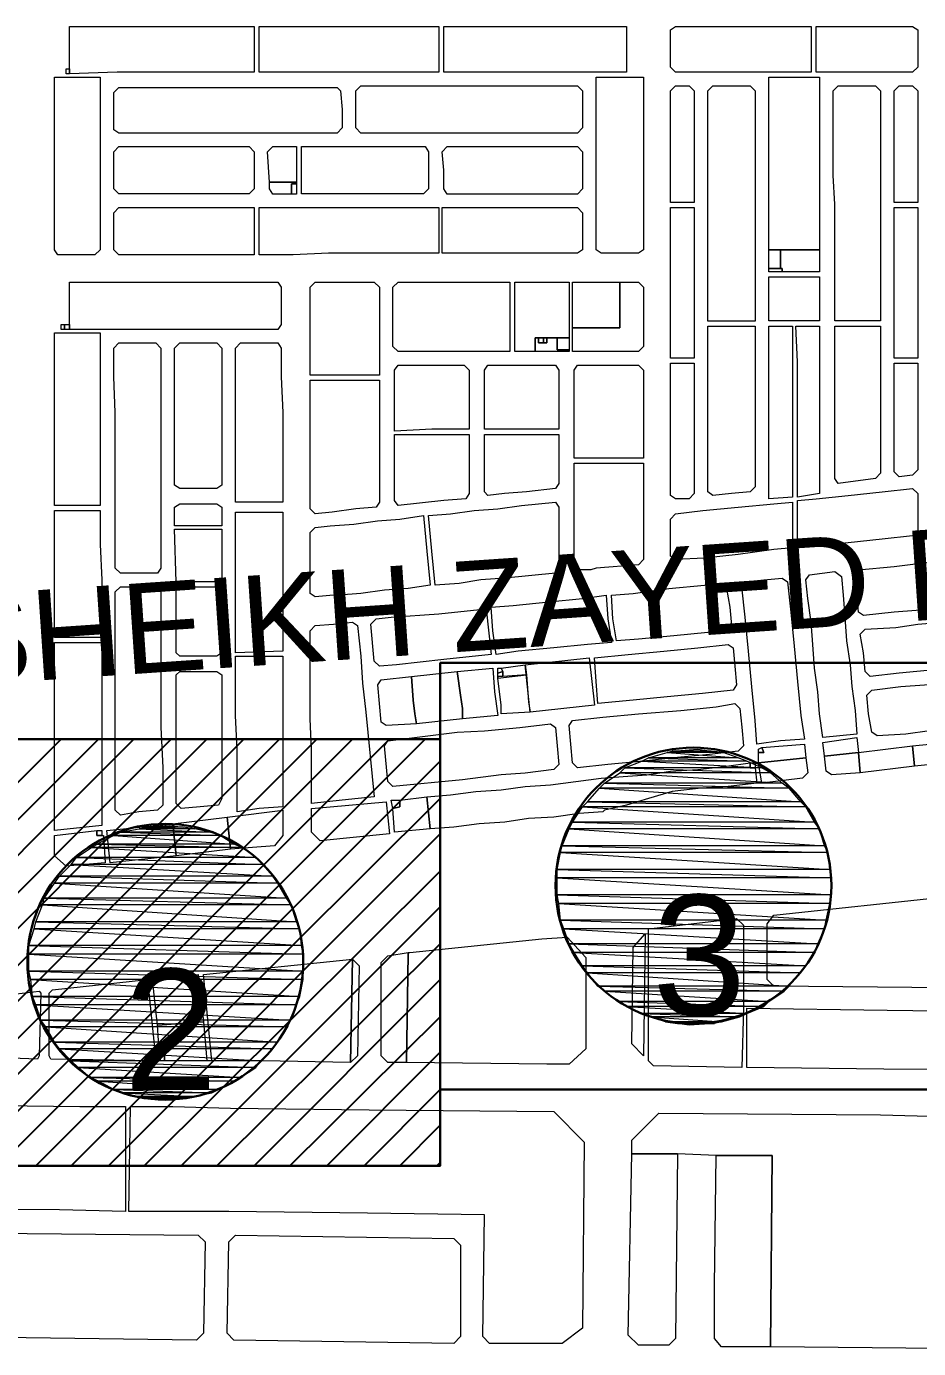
# Model space of a CAD drawing. Header units: inches. Extents: x -0.6 to 32.5, y 0.8 to 22.6.
# Drawn here: x 29.9 to 30.778, y 19.914 to 21.216 of the extents above; entities that cross this region are included whole.
import ezdxf

# ---------------------------------------------------------------- set-up
doc = ezdxf.new("R2010")
doc.units = ezdxf.units.IN
doc.header["$MEASUREMENT"] = 0
doc.layers.add('PDF_Geometry', color=7, linetype='Continuous', true_color=0xa5a5a5)
doc.layers.add('PDF_Text', color=7, linetype='Continuous')
doc.styles.add('PDF Arial', font='arial.ttf')

msp = doc.modelspace()

# ---------------------------------------------------------------- linework, layer by layer
at = {"layer": 'PDF_Geometry', "color": 7, "lineweight": 0}
for points in [[(29.9889, 21.2155), (30.0272, 21.2155), (30.0622, 21.2155), (30.1239, 21.2155), (30.1239, 21.1706), (30.0622, 21.1706), (30.0272, 21.1706), (29.9889, 21.1706), (29.9422, 21.1689), (29.9422, 21.1739), (29.9422, 21.2155), (29.9889, 21.2155)], [(30.1756, 21.2155), (30.2256, 21.2155), (30.2606, 21.2155), (30.3056, 21.2155), (30.3056, 21.1706), (30.2606, 21.1706), (30.2256, 21.1706), (30.1756, 21.1706), (30.1289, 21.1706), (30.1289, 21.2155), (30.1756, 21.2155)], [(30.3739, 21.2155), (30.4022, 21.2155), (30.4572, 21.2155), (30.4906, 21.2155), (30.4906, 21.1706), (30.4572, 21.1706), (30.4022, 21.1706), (30.3739, 21.1706), (30.3106, 21.1706), (30.3106, 21.2155), (30.3739, 21.2155)], [(30.5556, 21.2155), (30.5672, 21.2155), (30.5789, 21.2155), (30.6356, 21.2155), (30.6722, 21.2155), (30.6722, 21.1706), (30.6356, 21.1706), (30.5789, 21.1706), (30.5556, 21.1706), (30.5389, 21.1706), (30.5339, 21.1755), (30.5339, 21.2122), (30.5389, 21.2155), (30.5556, 21.2155)], [(30.6772, 21.2155), (30.7189, 21.2155), (30.7339, 21.2155), (30.7472, 21.2155), (30.7722, 21.2155), (30.7772, 21.2122), (30.7772, 21.1939), (30.7772, 21.1755), (30.7722, 21.1706), (30.7539, 21.1706), (30.7122, 21.1706), (30.6772, 21.1706), (30.6772, 21.1939), (30.6772, 21.2155)], [(29.9489, 21.1656), (29.9722, 21.1656), (29.9722, 21.1306), (29.9722, 21.0972), (29.9722, 21.0622), (29.9722, 21.0372), (29.9722, 20.9956), (29.9672, 20.9906), (29.9306, 20.9906), (29.9272, 20.9956), (29.9272, 21.0372), (29.9272, 21.0622), (29.9272, 21.0972), (29.9272, 21.1306), (29.9272, 21.1656), (29.9489, 21.1656)], [(29.9389, 21.1689), (29.9389, 21.1739), (29.9422, 21.1739), (29.9422, 21.1689), (29.9389, 21.1689)], [(30.5072, 21.1656), (30.5072, 21.1206), (30.5072, 21.0622), (30.5072, 21.0256), (30.5072, 20.9956), (30.5022, 20.9922), (30.4839, 20.9922), (30.4655, 20.9922), (30.4606, 20.9956), (30.4606, 21.0256), (30.4606, 21.0606), (30.4606, 21.1206), (30.4606, 21.1656), (30.5072, 21.1656)], [(30.6306, 21.1656), (30.6556, 21.1656), (30.6806, 21.1656), (30.6806, 21.1522), (30.6806, 21.1406), (30.6806, 21.1272), (30.6806, 21.1139), (30.6806, 21.1022), (30.6806, 21.0656), (30.6806, 21.0306), (30.6806, 20.9956), (30.6556, 20.9956), (30.6422, 20.9956), (30.6306, 20.9956), (30.6306, 21.0306), (30.6306, 21.0656), (30.6306, 21.0739), (30.6306, 21.0956), (30.6306, 21.1356), (30.6306, 21.1656)], [(29.9856, 21.1322), (29.9856, 21.1505), (29.9906, 21.1556), (30.0206, 21.1556), (30.0556, 21.1556), (30.0772, 21.1556), (30.1006, 21.1556), (30.1239, 21.1556), (30.1472, 21.1556), (30.1639, 21.1556), (30.2056, 21.1556), (30.2089, 21.1522), (30.2106, 21.1339), (30.2106, 21.1156), (30.2056, 21.1105), (30.1639, 21.1105), (30.1472, 21.1105), (30.1239, 21.1105), (30.1006, 21.1105), (30.0789, 21.1105), (30.0556, 21.1105), (30.0206, 21.1105), (29.9906, 21.1105), (29.9856, 21.1139), (29.9856, 21.1322)], [(30.2239, 21.1339), (30.2239, 21.1522), (30.2289, 21.1572), (30.2772, 21.1572), (30.3139, 21.1572), (30.3506, 21.1572), (30.3772, 21.1572), (30.4239, 21.1572), (30.4422, 21.1572), (30.4472, 21.1522), (30.4472, 21.1339), (30.4472, 21.1156), (30.4422, 21.1106), (30.4239, 21.1106), (30.3772, 21.1106), (30.3555, 21.1106), (30.3139, 21.1106), (30.2922, 21.1106), (30.2289, 21.1106), (30.2239, 21.1156), (30.2239, 21.1339)], [(30.5339, 21.1306), (30.5339, 21.1522), (30.5389, 21.1572), (30.5522, 21.1572), (30.5572, 21.1522), (30.5572, 21.1306), (30.5572, 21.1189), (30.5572, 21.1055), (30.5572, 21.0789), (30.5572, 21.0422), (30.5339, 21.0422), (30.5339, 21.0789), (30.5339, 21.1055), (30.5339, 21.1189), (30.5339, 21.1306)], [(30.5939, 21.1572), (30.6122, 21.1572), (30.6172, 21.1522), (30.6172, 21.1222), (30.6172, 21.0989), (30.6172, 21.0456), (30.6172, 21.0122), (30.6172, 20.9772), (30.6172, 20.9422), (30.6172, 20.9255), (30.5706, 20.9255), (30.5706, 20.9422), (30.5706, 20.9772), (30.5706, 21.0122), (30.5706, 21.0456), (30.5706, 21.0755), (30.5706, 21.1106), (30.5706, 21.1522), (30.5756, 21.1572), (30.5939, 21.1572)], [(30.6939, 21.1406), (30.6939, 21.1522), (30.6989, 21.1572), (30.7172, 21.1572), (30.7356, 21.1572), (30.7406, 21.1522), (30.7406, 21.1239), (30.7406, 21.0989), (30.7406, 21.0556), (30.7406, 21.0406), (30.7406, 20.9972), (30.7406, 20.9622), (30.7406, 20.9256), (30.7172, 20.9256), (30.6956, 20.9256), (30.6956, 20.9622), (30.6956, 20.9972), (30.6956, 21.0406), (30.6939, 21.0689), (30.6939, 21.1106), (30.6939, 21.1406)], [(30.7539, 21.1306), (30.7539, 21.1522), (30.7589, 21.1572), (30.7722, 21.1572), (30.7772, 21.1522), (30.7772, 21.1306), (30.7772, 21.1189), (30.7772, 21.1072), (30.7772, 21.0955), (30.7772, 21.0839), (30.7772, 21.0722), (30.7772, 21.0589), (30.7772, 21.0422), (30.7539, 21.0422), (30.7539, 21.0589), (30.7539, 21.0722), (30.7539, 21.0839), (30.7539, 21.0955), (30.7539, 21.1072), (30.7539, 21.1189), (30.7539, 21.1306)], [(29.9906, 21.0972), (30.0206, 21.0972), (30.0556, 21.0972), (30.0905, 21.0972), (30.1189, 21.0972), (30.1239, 21.0922), (30.1239, 21.0739), (30.1239, 21.0556), (30.1189, 21.0506), (30.1072, 21.0506), (30.0905, 21.0506), (30.0505, 21.0506), (30.0206, 21.0506), (29.9906, 21.0506), (29.9856, 21.0556), (29.9856, 21.0739), (29.9856, 21.0922), (29.9906, 21.0972)], [(30.1656, 21.0622), (30.1389, 21.0622), (30.1372, 21.0922), (30.1422, 21.0972), (30.1656, 21.0972), (30.1656, 21.0622)], [(30.1939, 21.0972), (30.2272, 21.0972), (30.2622, 21.0972), (30.2922, 21.0972), (30.2956, 21.0922), (30.2956, 21.0739), (30.2956, 21.0556), (30.2906, 21.0506), (30.2622, 21.0506), (30.2272, 21.0506), (30.1939, 21.0506), (30.1706, 21.0506), (30.1706, 21.0972), (30.1939, 21.0972)], [(30.3106, 21.0739), (30.3089, 21.0922), (30.3139, 21.0972), (30.3606, 21.0972), (30.3839, 21.0972), (30.3972, 21.0972), (30.4206, 21.0972), (30.4422, 21.0972), (30.4472, 21.0922), (30.4472, 21.0739), (30.4472, 21.0556), (30.4422, 21.0505), (30.4206, 21.0505), (30.3972, 21.0505), (30.3839, 21.0505), (30.3606, 21.0505), (30.3139, 21.0505), (30.3106, 21.0556), (30.3106, 21.0739)], [(30.1656, 21.0622), (30.1656, 21.0606), (30.1606, 21.0606), (30.1606, 21.0505), (30.1422, 21.0505), (30.1389, 21.0556), (30.1389, 21.0622), (30.1656, 21.0622)], [(30.1656, 21.0606), (30.1656, 21.0505), (30.1606, 21.0505), (30.1606, 21.0606), (30.1656, 21.0606)], [(29.9856, 21.0139), (29.9856, 21.0322), (29.9906, 21.0372), (30.0206, 21.0372), (30.0889, 21.0372), (30.1239, 21.0372), (30.1239, 21.0139), (30.1239, 20.9906), (29.9906, 20.9906), (29.9856, 20.9956), (29.9856, 21.0139)], [(30.3056, 21.0372), (30.3056, 21.0139), (30.3056, 20.9922), (30.2706, 20.9922), (30.2372, 20.9922), (30.1972, 20.9922), (30.1622, 20.9906), (30.1289, 20.9906), (30.1289, 21.0139), (30.1289, 21.0372), (30.1622, 21.0372), (30.1972, 21.0372), (30.2339, 21.0372), (30.2706, 21.0372), (30.3056, 21.0372)], [(30.3556, 21.0372), (30.4122, 21.0372), (30.4422, 21.0372), (30.4472, 21.0322), (30.4472, 21.0139), (30.4472, 20.9956), (30.4422, 20.9922), (30.4122, 20.9922), (30.3556, 20.9922), (30.3089, 20.9922), (30.3089, 21.0372), (30.3556, 21.0372)], [(30.5339, 21.0256), (30.5339, 21.0372), (30.5572, 21.0372), (30.5572, 21.0256), (30.5572, 21.0139), (30.5572, 20.9922), (30.5572, 20.9572), (30.5572, 20.9222), (30.5572, 20.8889), (30.5339, 20.8889), (30.5339, 20.9222), (30.5339, 20.9572), (30.5339, 20.9922), (30.5339, 21.0139), (30.5339, 21.0256)], [(30.7772, 21.0372), (30.7772, 20.9922), (30.7772, 20.9572), (30.7772, 20.9222), (30.7772, 20.8889), (30.7539, 20.8889), (30.7539, 20.9222), (30.7539, 20.9572), (30.7539, 20.9922), (30.7539, 21.0372), (30.7772, 21.0372)], [(30.6306, 20.9772), (30.6306, 20.9955), (30.6422, 20.9955), (30.6422, 20.9772), (30.6306, 20.9772)], [(30.6806, 20.9956), (30.6806, 20.9739), (30.6439, 20.9739), (30.6439, 20.9772), (30.6422, 20.9772), (30.6422, 20.9956), (30.6556, 20.9956), (30.6806, 20.9956)], [(30.6439, 20.9739), (30.6306, 20.9739), (30.6306, 20.9772), (30.6422, 20.9772), (30.6439, 20.9772), (30.6439, 20.9739)], [(29.9422, 20.9406), (29.9422, 20.9639), (29.9772, 20.9639), (30.0106, 20.9639), (30.0472, 20.9639), (30.0822, 20.9639), (30.1156, 20.9639), (30.1472, 20.9639), (30.1506, 20.9589), (30.1506, 20.9406), (30.1506, 20.9222), (30.1472, 20.9172), (30.1172, 20.9172), (30.0822, 20.9172), (30.0472, 20.9172), (30.0122, 20.9172), (29.9772, 20.9172), (29.9422, 20.9172), (29.9422, 20.9222), (29.9422, 20.9406)], [(30.1789, 20.9406), (30.1789, 20.9589), (30.1839, 20.9639), (30.2122, 20.9639), (30.2422, 20.9639), (30.2472, 20.9589), (30.2472, 20.9406), (30.2472, 20.9189), (30.2472, 20.8956), (30.2472, 20.8722), (30.2139, 20.8722), (30.1789, 20.8722), (30.1789, 20.8956), (30.1789, 20.9189), (30.1789, 20.9406)], [(30.2839, 20.9639), (30.3072, 20.9639), (30.3305, 20.9639), (30.3522, 20.9639), (30.3756, 20.9639), (30.3756, 20.9289), (30.3756, 20.8956), (30.3539, 20.8956), (30.3305, 20.8956), (30.3072, 20.8956), (30.2839, 20.8956), (30.2656, 20.8956), (30.2605, 20.9005), (30.2605, 20.9289), (30.2605, 20.9589), (30.2656, 20.9639), (30.2839, 20.9639)], [(30.4006, 20.9639), (30.4289, 20.9639), (30.4339, 20.9639), (30.4339, 20.9589), (30.4339, 20.9089), (30.4222, 20.9089), (30.4122, 20.9089), (30.4089, 20.9089), (30.4039, 20.9089), (30.4006, 20.9089), (30.4006, 20.8956), (30.3806, 20.8956), (30.3806, 20.9289), (30.3806, 20.9639), (30.4006, 20.9639)], [(30.5072, 20.9589), (30.5072, 20.9006), (30.5022, 20.8956), (30.4372, 20.8956), (30.4372, 20.9189), (30.4839, 20.9189), (30.4839, 20.9639), (30.5022, 20.9639), (30.5072, 20.9589)], [(30.4372, 20.9189), (30.4372, 20.9639), (30.4839, 20.9639), (30.4839, 20.9189), (30.4372, 20.9189)], [(30.6806, 20.9689), (30.6806, 20.9256), (30.6306, 20.9256), (30.6306, 20.9689), (30.6806, 20.9689)], [(29.9339, 20.9172), (29.9339, 20.9222), (29.9372, 20.9222), (29.9372, 20.9172), (29.9339, 20.9172)], [(29.9372, 20.9172), (29.9372, 20.9222), (29.9422, 20.9222), (29.9422, 20.9172), (29.9372, 20.9172)], [(30.5939, 20.9206), (30.6172, 20.9206), (30.6172, 20.8855), (30.6172, 20.8522), (30.6172, 20.8206), (30.6172, 20.7872), (30.6172, 20.7622), (30.6122, 20.7572), (30.5939, 20.7556), (30.5756, 20.7539), (30.5706, 20.7572), (30.5706, 20.7855), (30.5706, 20.8172), (30.5706, 20.8522), (30.5706, 20.8855), (30.5706, 20.9206), (30.5939, 20.9206)], [(30.6306, 20.8856), (30.6306, 20.9206), (30.6539, 20.9206), (30.6539, 20.8856), (30.6539, 20.8522), (30.6539, 20.8172), (30.6539, 20.7822), (30.6539, 20.7522), (30.6306, 20.7506), (30.6306, 20.7822), (30.6306, 20.8172), (30.6306, 20.8522), (30.6306, 20.8856)], [(30.6806, 20.9206), (30.6806, 20.8855), (30.6806, 20.8522), (30.6806, 20.8172), (30.6806, 20.7906), (30.6806, 20.7556), (30.6589, 20.7522), (30.6589, 20.7906), (30.6589, 20.8172), (30.6589, 20.8522), (30.6589, 20.8855), (30.6572, 20.9206), (30.6806, 20.9206)], [(30.7406, 20.9206), (30.7406, 20.8972), (30.7406, 20.8756), (30.7406, 20.8522), (30.7406, 20.8122), (30.7406, 20.7839), (30.7406, 20.7822), (30.7406, 20.7772), (30.7406, 20.7756), (30.7356, 20.7706), (30.6989, 20.7656), (30.6956, 20.7706), (30.6956, 20.7839), (30.6956, 20.8172), (30.6956, 20.8522), (30.6956, 20.8855), (30.6956, 20.9206), (30.7172, 20.9206), (30.7406, 20.9206)], [(29.9489, 20.9139), (29.9722, 20.9139), (29.9722, 20.8789), (29.9722, 20.8439), (29.9722, 20.8106), (29.9722, 20.7756), (29.9722, 20.7439), (29.9539, 20.7439), (29.9272, 20.7439), (29.9272, 20.7756), (29.9272, 20.8106), (29.9272, 20.8439), (29.9272, 20.8789), (29.9272, 20.9139), (29.9489, 20.9139)], [(30.4339, 20.8972), (30.4339, 20.8956), (30.4006, 20.8956), (30.4006, 20.9089), (30.4039, 20.9089), (30.4039, 20.9039), (30.4089, 20.9039), (30.4122, 20.9039), (30.4122, 20.9089), (30.4222, 20.9089), (30.4222, 20.8972), (30.4339, 20.8972)], [(30.4039, 20.9039), (30.4039, 20.9089), (30.4089, 20.9089), (30.4089, 20.9039), (30.4039, 20.9039)], [(30.4122, 20.9089), (30.4122, 20.9039), (30.4089, 20.9039), (30.4089, 20.9089), (30.4122, 20.9089)], [(30.4339, 20.9089), (30.4339, 20.8972), (30.4222, 20.8972), (30.4222, 20.9089), (30.4339, 20.9089)], [(30.0089, 20.9039), (30.0272, 20.9039), (30.0322, 20.8989), (30.0322, 20.8706), (30.0322, 20.8356), (30.0322, 20.8006), (30.0322, 20.7806), (30.0322, 20.7456), (30.0322, 20.7122), (30.0322, 20.6822), (30.0289, 20.6772), (30.0106, 20.6772), (29.9922, 20.6772), (29.9872, 20.6822), (29.9872, 20.7122), (29.9872, 20.7456), (29.9872, 20.7806), (29.9872, 20.8006), (29.9872, 20.8356), (29.9856, 20.8706), (29.9856, 20.8989), (29.9906, 20.9039), (30.0089, 20.9039)], [(30.0689, 20.9039), (30.0872, 20.9039), (30.0922, 20.8989), (30.0922, 20.8672), (30.0922, 20.8306), (30.0922, 20.7939), (30.0922, 20.7639), (30.0872, 20.7606), (30.0689, 20.7606), (30.0506, 20.7606), (30.0456, 20.7639), (30.0456, 20.7939), (30.0456, 20.8322), (30.0456, 20.8706), (30.0456, 20.8806), (30.0456, 20.8989), (30.0506, 20.9039), (30.0689, 20.9039)], [(30.1289, 20.9039), (30.1472, 20.9039), (30.1506, 20.8989), (30.1506, 20.8706), (30.1522, 20.8356), (30.1522, 20.8156), (30.1522, 20.7806), (30.1522, 20.7472), (30.1289, 20.7472), (30.1055, 20.7472), (30.1055, 20.7806), (30.1055, 20.8156), (30.1055, 20.8356), (30.1055, 20.8706), (30.1055, 20.8989), (30.1106, 20.9039), (30.1289, 20.9039)], [(30.2622, 20.8606), (30.2622, 20.8772), (30.2656, 20.8822), (30.2989, 20.8822), (30.3306, 20.8822), (30.3356, 20.8772), (30.3356, 20.8606), (30.3356, 20.8389), (30.3356, 20.8189), (30.2989, 20.8189), (30.2622, 20.8172), (30.2622, 20.8389), (30.2622, 20.8606)], [(30.3506, 20.8606), (30.3506, 20.8772), (30.3539, 20.8822), (30.3872, 20.8822), (30.4206, 20.8822), (30.4239, 20.8772), (30.4239, 20.8389), (30.4239, 20.8189), (30.3872, 20.8189), (30.3506, 20.8189), (30.3506, 20.8389), (30.3506, 20.8606)], [(30.4389, 20.8589), (30.4389, 20.8772), (30.4422, 20.8822), (30.4722, 20.8822), (30.5022, 20.8822), (30.5072, 20.8772), (30.5072, 20.8589), (30.5072, 20.8356), (30.5072, 20.8122), (30.5072, 20.7906), (30.4722, 20.7906), (30.4389, 20.7906), (30.4389, 20.8122), (30.4389, 20.8356), (30.4389, 20.8589)], [(30.5572, 20.8839), (30.5572, 20.8489), (30.5572, 20.8272), (30.5572, 20.7922), (30.5572, 20.7556), (30.5522, 20.7506), (30.5389, 20.7506), (30.5339, 20.7539), (30.5339, 20.7922), (30.5339, 20.8272), (30.5339, 20.8489), (30.5339, 20.8839), (30.5572, 20.8839)], [(30.7772, 20.8839), (30.7772, 20.8489), (30.7772, 20.8122), (30.7772, 20.7789), (30.7722, 20.7739), (30.7589, 20.7722), (30.7539, 20.7772), (30.7539, 20.8122), (30.7539, 20.8489), (30.7539, 20.8839), (30.7772, 20.8839)], [(30.1789, 20.8456), (30.1789, 20.8672), (30.2139, 20.8672), (30.2472, 20.8672), (30.2472, 20.8456), (30.2472, 20.8222), (30.2472, 20.7989), (30.2472, 20.7756), (30.2472, 20.7722), (30.2472, 20.7472), (30.2439, 20.7422), (30.2239, 20.7406), (30.2006, 20.7372), (30.1839, 20.7356), (30.1789, 20.7406), (30.1789, 20.7756), (30.1789, 20.7989), (30.1789, 20.8222), (30.1789, 20.8456)], [(30.2622, 20.7922), (30.2622, 20.8139), (30.2989, 20.8139), (30.3356, 20.8139), (30.3356, 20.7922), (30.3356, 20.7706), (30.3356, 20.7556), (30.3322, 20.7506), (30.3106, 20.7489), (30.2656, 20.7439), (30.2622, 20.7489), (30.2622, 20.7706), (30.2622, 20.7922)], [(30.3506, 20.7922), (30.3506, 20.8139), (30.3872, 20.8139), (30.4239, 20.8139), (30.4239, 20.7922), (30.4239, 20.7756), (30.4239, 20.7656), (30.4206, 20.7606), (30.3922, 20.7572), (30.3705, 20.7556), (30.3539, 20.7539), (30.3506, 20.7572), (30.3506, 20.7922)], [(30.4389, 20.7622), (30.4389, 20.7856), (30.4722, 20.7856), (30.5072, 20.7856), (30.5072, 20.7622), (30.5072, 20.7389), (30.5072, 20.6906), (30.5022, 20.6856), (30.4606, 20.6822), (30.4555, 20.6806), (30.4422, 20.6806), (30.4389, 20.6839), (30.4389, 20.7389), (30.4389, 20.7622)], [(30.6772, 20.7506), (30.7089, 20.7539), (30.7422, 20.7572), (30.7722, 20.7606), (30.7772, 20.7556), (30.7772, 20.7189), (30.7722, 20.7139), (30.7422, 20.7106), (30.7089, 20.7072), (30.6772, 20.7039), (30.6589, 20.7022), (30.6589, 20.7489), (30.6772, 20.7506)], [(29.9506, 20.7389), (29.9722, 20.7389), (29.9722, 20.7056), (29.9739, 20.6706), (29.9739, 20.6372), (29.9739, 20.6139), (29.9272, 20.6139), (29.9272, 20.6356), (29.9272, 20.6706), (29.9272, 20.7056), (29.9272, 20.7389), (29.9506, 20.7389)], [(30.0922, 20.7239), (30.0456, 20.7239), (30.0456, 20.7422), (30.0506, 20.7456), (30.0872, 20.7456), (30.0922, 20.7422), (30.0922, 20.7239)], [(30.1522, 20.6006), (30.1056, 20.5989), (30.1056, 20.7372), (30.1522, 20.7372), (30.1522, 20.6006)], [(30.3172, 20.7356), (30.3406, 20.7389), (30.3639, 20.7406), (30.3872, 20.7439), (30.4206, 20.7472), (30.4239, 20.7422), (30.4239, 20.7256), (30.4239, 20.7022), (30.4239, 20.6822), (30.4206, 20.6772), (30.3706, 20.6722), (30.3472, 20.6706), (30.3256, 20.6672), (30.3022, 20.6656), (30.2989, 20.6989), (30.2956, 20.7339), (30.3172, 20.7356)], [(30.5656, 20.7389), (30.6006, 20.7422), (30.6356, 20.7455), (30.6539, 20.7472), (30.6539, 20.7022), (30.6356, 20.7005), (30.6006, 20.6956), (30.5672, 20.6922), (30.5389, 20.6906), (30.5339, 20.6939), (30.5339, 20.7122), (30.5339, 20.7305), (30.5389, 20.7356), (30.5656, 20.7389)], [(30.1989, 20.7239), (30.2222, 20.7256), (30.2455, 20.7289), (30.2672, 20.7305), (30.2906, 20.7339), (30.2939, 20.6989), (30.2972, 20.6656), (30.2756, 20.6622), (30.2522, 20.6605), (30.2289, 20.6572), (30.2072, 20.6556), (30.2022, 20.6556), (30.1839, 20.6539), (30.1789, 20.6572), (30.1789, 20.6856), (30.1789, 20.7172), (30.1839, 20.7222), (30.1989, 20.7239)], [(30.0922, 20.7206), (30.0922, 20.6689), (30.0606, 20.6689), (30.0556, 20.6689), (30.0472, 20.6689), (30.0456, 20.7206), (30.0922, 20.7206)], [(30.7539, 20.6839), (30.7939, 20.6889), (30.8289, 20.6922), (30.8306, 20.6689), (30.8339, 20.6472), (30.7989, 20.6422), (30.7756, 20.6406), (30.7539, 20.6389), (30.7239, 20.6356), (30.7189, 20.6389), (30.7172, 20.6572), (30.7155, 20.6755), (30.7189, 20.6806), (30.7539, 20.6839)], [(30.6256, 20.6706), (30.6439, 20.6722), (30.6489, 20.6689), (30.6522, 20.6389), (30.6556, 20.6055), (30.6589, 20.5706), (30.6622, 20.5372), (30.6656, 20.5139), (30.6422, 20.5122), (30.6189, 20.5089), (30.6172, 20.5322), (30.6139, 20.5655), (30.6106, 20.6006), (30.6072, 20.6339), (30.6039, 20.6639), (30.6072, 20.6689), (30.6256, 20.6706)], [(30.6689, 20.6522), (30.6672, 20.6706), (30.6706, 20.6756), (30.6956, 20.6789), (30.7022, 20.6739), (30.7039, 20.6556), (30.7056, 20.6339), (30.7072, 20.6106), (30.7106, 20.5872), (30.7122, 20.5656), (30.7155, 20.5422), (30.7172, 20.5189), (30.6839, 20.5156), (30.6806, 20.5389), (30.6789, 20.5606), (30.6755, 20.5839), (30.6739, 20.6072), (30.6722, 20.6289), (30.6689, 20.6522)], [(29.9922, 20.6639), (30.0105, 20.6639), (30.0289, 20.6639), (30.0322, 20.6589), (30.0322, 20.6289), (30.0322, 20.5956), (30.0322, 20.5606), (30.0322, 20.5256), (30.0339, 20.4856), (30.0339, 20.4489), (30.0289, 20.4439), (30.0105, 20.4422), (29.9922, 20.4389), (29.9872, 20.4439), (29.9872, 20.4822), (29.9872, 20.5256), (29.9872, 20.5606), (29.9872, 20.5956), (29.9872, 20.6289), (29.9872, 20.6589), (29.9922, 20.6639)], [(30.0689, 20.6639), (30.0922, 20.6639), (30.0922, 20.6289), (30.0922, 20.5989), (30.0872, 20.5956), (30.0689, 20.5956), (30.0506, 20.5956), (30.0472, 20.5989), (30.0472, 20.6289), (30.0472, 20.6639), (30.0689, 20.6639)], [(30.4972, 20.6572), (30.5322, 20.6622), (30.5672, 20.6656), (30.5839, 20.6672), (30.5889, 20.6622), (30.5922, 20.6439), (30.5939, 20.6256), (30.5889, 20.6205), (30.5706, 20.6189), (30.5372, 20.6156), (30.5022, 20.6122), (30.4806, 20.6106), (30.4772, 20.6322), (30.4756, 20.6556), (30.4972, 20.6572)], [(30.3789, 20.6456), (30.4139, 20.6489), (30.4472, 20.6522), (30.4706, 20.6556), (30.4722, 20.6322), (30.4756, 20.6089), (30.4522, 20.6072), (30.4189, 20.6039), (30.3839, 20.6006), (30.3622, 20.5972), (30.3589, 20.6205), (30.3572, 20.6439), (30.3789, 20.6456)], [(30.2589, 20.6339), (30.3056, 20.6372), (30.3522, 20.6422), (30.3572, 20.5972), (30.3106, 20.5922), (30.2639, 20.5872), (30.2472, 20.5856), (30.2422, 20.5906), (30.2389, 20.6272), (30.2439, 20.6322), (30.2589, 20.6339)], [(30.7556, 20.6239), (30.7772, 20.6272), (30.8005, 20.6289), (30.8356, 20.6322), (30.8372, 20.6106), (30.8389, 20.5872), (30.7939, 20.5822), (30.7589, 20.5789), (30.7305, 20.5756), (30.7256, 20.5806), (30.7239, 20.5989), (30.7205, 20.6172), (30.7256, 20.6222), (30.7556, 20.6239)], [(30.2022, 20.6272), (30.2206, 20.6289), (30.2256, 20.6256), (30.2289, 20.5956), (30.2306, 20.5689), (30.2339, 20.5406), (30.2422, 20.4572), (30.2106, 20.4539), (30.1805, 20.4505), (30.1805, 20.4756), (30.1805, 20.5039), (30.1789, 20.5339), (30.1789, 20.5689), (30.1789, 20.5905), (30.1789, 20.6206), (30.1839, 20.6256), (30.2022, 20.6272)], [(29.9739, 20.6089), (29.9739, 20.4689), (29.9739, 20.4289), (29.9272, 20.4239), (29.9272, 20.4689), (29.9272, 20.6089), (29.9739, 20.6089)], [(30.4922, 20.5972), (30.5272, 20.6006), (30.5606, 20.6039), (30.5905, 20.6072), (30.5955, 20.6039), (30.5972, 20.5856), (30.5989, 20.5672), (30.5955, 20.5622), (30.5655, 20.5589), (30.5306, 20.5556), (30.4972, 20.5522), (30.4622, 20.5489), (30.4606, 20.5706), (30.4589, 20.5939), (30.4922, 20.5972)], [(30.1289, 20.5956), (30.1522, 20.5956), (30.1522, 20.5606), (30.1522, 20.5372), (30.1522, 20.5039), (30.1522, 20.4822), (30.1522, 20.4472), (30.1289, 20.4456), (30.1072, 20.4422), (30.1072, 20.4772), (30.1072, 20.5039), (30.1055, 20.5372), (30.1055, 20.5722), (30.1055, 20.5956), (30.1289, 20.5956)], [(30.3906, 20.5872), (30.4539, 20.5939), (30.4589, 20.5472), (30.3956, 20.5406), (30.3906, 20.5872)], [(30.0689, 20.5806), (30.0872, 20.5806), (30.0922, 20.5772), (30.0922, 20.5472), (30.0922, 20.5122), (30.0922, 20.4839), (30.0922, 20.4556), (30.0889, 20.4489), (30.0706, 20.4472), (30.0522, 20.4456), (30.0472, 20.4506), (30.0472, 20.4839), (30.0472, 20.5239), (30.0472, 20.5456), (30.0472, 20.5772), (30.0506, 20.5806), (30.0689, 20.5806)], [(30.2822, 20.5389), (30.2806, 20.5522), (30.2789, 20.5756), (30.3239, 20.5806), (30.3272, 20.5572), (30.3289, 20.5439), (30.3289, 20.5339), (30.2839, 20.5289), (30.2822, 20.5389)], [(30.3272, 20.5572), (30.3239, 20.5806), (30.3589, 20.5839), (30.3605, 20.5606), (30.3639, 20.5372), (30.3289, 20.5339), (30.3289, 20.5439), (30.3272, 20.5572)], [(30.3639, 20.5789), (30.3639, 20.5839), (30.3672, 20.5839), (30.3689, 20.5806), (30.3639, 20.5789)], [(30.3639, 20.5739), (30.3639, 20.5789), (30.3689, 20.5805), (30.3689, 20.5755), (30.3639, 20.5755), (30.3639, 20.5739)], [(30.3672, 20.5839), (30.3906, 20.5872), (30.3922, 20.5772), (30.3689, 20.5755), (30.3689, 20.5806), (30.3672, 20.5839)], [(30.2472, 20.5489), (30.2456, 20.5672), (30.2489, 20.5722), (30.2789, 20.5755), (30.2806, 20.5522), (30.2822, 20.5389), (30.2839, 20.5289), (30.2539, 20.5272), (30.2489, 20.5306), (30.2472, 20.5489)], [(30.3639, 20.5739), (30.3922, 20.5772), (30.3939, 20.5505), (30.3956, 20.5406), (30.3672, 20.5389), (30.3672, 20.5472), (30.3639, 20.5739)], [(30.7606, 20.5656), (30.7839, 20.5672), (30.8189, 20.5706), (30.8522, 20.5739), (30.8822, 20.5772), (30.8872, 20.5739), (30.8889, 20.5556), (30.8906, 20.5372), (30.8872, 20.5322), (30.8572, 20.5289), (30.8239, 20.5256), (30.7889, 20.5222), (30.7656, 20.5189), (30.7372, 20.5172), (30.7322, 20.5206), (30.7289, 20.5389), (30.7272, 20.5572), (30.7322, 20.5622), (30.7606, 20.5656)], [(30.4672, 20.5356), (30.5022, 20.5389), (30.5439, 20.5422), (30.5789, 20.5456), (30.5972, 20.5489), (30.6022, 20.5439), (30.6039, 20.5256), (30.6056, 20.5072), (30.6006, 20.5022), (30.5722, 20.4989), (30.5372, 20.4956), (30.5072, 20.4922), (30.4722, 20.4889), (30.4422, 20.4856), (30.4372, 20.4906), (30.4356, 20.5089), (30.4339, 20.5272), (30.4372, 20.5322), (30.4672, 20.5356)], [(30.3239, 20.5206), (30.3506, 20.5222), (30.3855, 20.5255), (30.4156, 20.5289), (30.4206, 20.5255), (30.4222, 20.5072), (30.4239, 20.4889), (30.4189, 20.4839), (30.3906, 20.4805), (30.3672, 20.4789), (30.3289, 20.4739), (30.2605, 20.4672), (30.2556, 20.4722), (30.2522, 20.5072), (30.2556, 20.5122), (30.3239, 20.5206)], [(30.6839, 20.5106), (30.7172, 20.5156), (30.7189, 20.5006), (30.6856, 20.4972), (30.6839, 20.5106)], [(30.7739, 20.4872), (30.7722, 20.5072), (30.8889, 20.5189), (30.8906, 20.4989), (30.7739, 20.4872)], [(30.6239, 20.5056), (30.6656, 20.5089), (30.6672, 20.4955), (30.6206, 20.4906), (30.6206, 20.5006), (30.6256, 20.5006), (30.6239, 20.5056)], [(30.6206, 20.5006), (30.6206, 20.5039), (30.6239, 20.5056), (30.6256, 20.5006), (30.6206, 20.5006)], [(30.7189, 20.5006), (30.7722, 20.5072), (30.7739, 20.4872), (30.7206, 20.4806), (30.7189, 20.5006)], [(30.3172, 20.4589), (30.3422, 20.4622), (30.3672, 20.4639), (30.3906, 20.4672), (30.4156, 20.4689), (30.4406, 20.4722), (30.4656, 20.4756), (30.4872, 20.4772), (30.5106, 20.4789), (30.5339, 20.4822), (30.5606, 20.4839), (30.5889, 20.4872), (30.6122, 20.4906), (30.6122, 20.4856), (30.6172, 20.4856), (30.6189, 20.4706), (30.5906, 20.4672), (30.5639, 20.4655), (30.5356, 20.4622), (30.5122, 20.4556), (30.4906, 20.4489), (30.4689, 20.4439), (30.4672, 20.4422), (30.4439, 20.4406), (30.4189, 20.4372), (30.3939, 20.4356), (30.3706, 20.4322), (30.3456, 20.4306), (30.3206, 20.4272), (30.2972, 20.4256), (30.2939, 20.4572), (30.3172, 20.4589)], [(30.6172, 20.4906), (30.6172, 20.4856), (30.6122, 20.4856), (30.6122, 20.4906), (30.6172, 20.4906)], [(30.6239, 20.4706), (30.6206, 20.4906), (30.6672, 20.4956), (30.6689, 20.4806), (30.6639, 20.4756), (30.6239, 20.4706)], [(30.6856, 20.4972), (30.7189, 20.5006), (30.7206, 20.4806), (30.6922, 20.4789), (30.6872, 20.4822), (30.6856, 20.4972)], [(30.2572, 20.4206), (30.1889, 20.4139), (30.1805, 20.4222), (30.1805, 20.4456), (30.2539, 20.4522), (30.2572, 20.4206)], [(30.2606, 20.4456), (30.2589, 20.4539), (30.2672, 20.4539), (30.2672, 20.4472), (30.2606, 20.4456)], [(30.2972, 20.4256), (30.2622, 20.4222), (30.2605, 20.4455), (30.2672, 20.4472), (30.2672, 20.4539), (30.2939, 20.4572), (30.2972, 20.4256)], [(30.1006, 20.4056), (30.0472, 20.3989), (30.0439, 20.4306), (30.0972, 20.4372), (30.1006, 20.4056)], [(30.1522, 20.4439), (30.1522, 20.4189), (30.1439, 20.4089), (30.1006, 20.4056), (30.0972, 20.4372), (30.1522, 20.4439)], [(29.9756, 20.4189), (29.9772, 20.3922), (29.9389, 20.3889), (29.9272, 20.3989), (29.9272, 20.4189), (29.9689, 20.4239), (29.9689, 20.4189), (29.9739, 20.4189), (29.9756, 20.4189)], [(29.9739, 20.4239), (29.9739, 20.4189), (29.9689, 20.4189), (29.9689, 20.4239), (29.9739, 20.4239)], [(30.0472, 20.3989), (29.9822, 20.3922), (29.9789, 20.4239), (30.0439, 20.4306), (30.0472, 20.3989)], [(30.8072, 20.3589), (30.8072, 20.3572), (30.8056, 20.2689), (30.6356, 20.2706), (30.6289, 20.2772), (30.6289, 20.3322), (30.6356, 20.3406), (30.8072, 20.3589)], [(30.6056, 20.3306), (30.6056, 20.2489), (30.6039, 20.1906), (30.5172, 20.1922), (30.5122, 20.1972), (30.5122, 20.3272), (30.5989, 20.3372), (30.6056, 20.3306)], [(30.4322, 20.3189), (30.4506, 20.2989), (30.4506, 20.2089), (30.4339, 20.1939), (30.4122, 20.1939), (30.2739, 20.1956), (30.2756, 20.3022), (30.2756, 20.3039), (30.2772, 20.3039), (30.4072, 20.3172), (30.4322, 20.3189)], [(30.5089, 20.3222), (30.5072, 20.2022), (30.4956, 20.2139), (30.4972, 20.3089), (30.5089, 20.3222)], [(30.2206, 20.2972), (30.2189, 20.1956), (30.1322, 20.1972), (30.0822, 20.1972), (30.0739, 20.2822), (30.2206, 20.2972)], [(30.2206, 20.2972), (30.2272, 20.2906), (30.2256, 20.2022), (30.2189, 20.1956), (30.2206, 20.2972)], [(30.2756, 20.3039), (30.2756, 20.3022), (30.2739, 20.1956), (30.2556, 20.1956), (30.2489, 20.2022), (30.2489, 20.2939), (30.2556, 20.3006), (30.2756, 20.3039)], [(30.0689, 20.2822), (30.0739, 20.2356), (30.0289, 20.2322), (30.0239, 20.2772), (30.0322, 20.2772), (30.0689, 20.2822)], [(30.0189, 20.2772), (30.0272, 20.1972), (29.9239, 20.1989), (29.9222, 20.2022), (29.9222, 20.2639), (29.9255, 20.2672), (30.0189, 20.2772)], [(29.9122, 20.2656), (29.9139, 20.2639), (29.9122, 20.2022), (29.9105, 20.1989), (29.8672, 20.2005), (29.8672, 20.2606), (29.9122, 20.2656)], [(31.1239, 20.2422), (31.1306, 20.2356), (31.1306, 20.1922), (31.1239, 20.1856), (31.0256, 20.1856), (31.0256, 20.2005), (30.9889, 20.2005), (30.9889, 20.1872), (30.7439, 20.1889), (30.6089, 20.1906), (30.6089, 20.2489), (30.7472, 20.2472), (31.1239, 20.2422)], [(30.0739, 20.2356), (30.0772, 20.1972), (30.0505, 20.1972), (30.0355, 20.1972), (30.0355, 20.2022), (30.0306, 20.2022), (30.0289, 20.2322), (30.0739, 20.2356)], [(30.0355, 20.1972), (30.0322, 20.1972), (30.0306, 20.2022), (30.0355, 20.2022), (30.0355, 20.1972)], [(29.9972, 20.1072), (29.9972, 20.0489), (29.9322, 20.0506), (29.6806, 20.0522), (29.6756, 20.0556), (29.6522, 20.0556), (29.6522, 20.0306), (29.6956, 20.0306), (29.7922, 20.0289), (29.7989, 20.0222), (29.7972, 19.9522), (29.7972, 19.9322), (29.7906, 19.9256), (29.7622, 19.9256), (29.5439, 19.9289), (29.5372, 19.9356), (29.5406, 20.1339), (29.5622, 20.1572), (29.9522, 20.1522), (29.9972, 20.1522), (29.9972, 20.1072)], [(30.4189, 20.1472), (30.4489, 20.1172), (30.4472, 19.9339), (30.4272, 19.9189), (30.3555, 19.9189), (30.3489, 19.9256), (30.3506, 20.0456), (30.2356, 20.0472), (30.0989, 20.0489), (30.0422, 20.0489), (30.0222, 20.0489), (30.0006, 20.0489), (30.0022, 20.1522), (30.0222, 20.1522), (30.0439, 20.1522), (30.1006, 20.1505), (30.2372, 20.1489), (30.4189, 20.1472)], [(30.8006, 20.1422), (30.7989, 19.9139), (30.6322, 19.9156), (30.6339, 20.1039), (30.5789, 20.1039), (30.5406, 20.1055), (30.4956, 20.1055), (30.4956, 20.1189), (30.5222, 20.1456), (30.7406, 20.1439), (30.8006, 20.1422)], [(30.5406, 20.1056), (30.5389, 19.9239), (30.5322, 19.9172), (30.5022, 19.9172), (30.4922, 19.9272), (30.4956, 20.1056), (30.5406, 20.1056)], [(30.6339, 20.1039), (30.6322, 19.9155), (30.5839, 19.9155), (30.5772, 19.9239), (30.5772, 19.9756), (30.5789, 20.1039), (30.6339, 20.1039)], [(30.0756, 20.0189), (30.0739, 19.9289), (30.0672, 19.9222), (29.8272, 19.9255), (29.8206, 19.9322), (29.8206, 19.9689), (29.8222, 20.0222), (29.8289, 20.0289), (29.9005, 20.0272), (30.0689, 20.0255), (30.0756, 20.0189)], [(30.3272, 20.0156), (30.3272, 19.9256), (30.3206, 19.9189), (30.1039, 19.9222), (30.0972, 19.9289), (30.0989, 20.0189), (30.1056, 20.0256), (30.3206, 20.0222), (30.3272, 20.0156)]]:
    msp.add_lwpolyline(points, dxfattribs=at)
at = {"layer": 'PDF_Geometry', "color": 7, "lineweight": 30}
for points in [[(30.8272, 20.5889), (30.8272, 20.1689), (30.3072, 20.1689), (30.3072, 20.5889), (30.8272, 20.5889)], [(30.8272, 20.5889), (30.8272, 20.1689), (30.3072, 20.1689), (30.3072, 20.5889), (30.8272, 20.5889)], [(30.8272, 20.5889), (30.8272, 20.1689), (30.3072, 20.1689), (30.3072, 20.5889), (30.8272, 20.5889)], [(30.3072, 20.5139), (30.3072, 20.0939), (29.7872, 20.0939), (29.7872, 20.5139), (30.3072, 20.5139)], [(30.3072, 20.5139), (30.3072, 20.0939), (29.7872, 20.0939), (29.7872, 20.5139), (30.3072, 20.5139)]]:
    msp.add_lwpolyline(points, dxfattribs=at)
at = {"layer": 'PDF_Geometry', "color": 1, "lineweight": 30}
for points in [[(30.3072, 20.5889), (30.3072, 20.1689), (30.8272, 20.1689), (30.8272, 20.5889), (30.3072, 20.5889)], [(29.7872, 20.5139), (29.7872, 20.0939), (30.3072, 20.0939), (30.3072, 20.5139), (29.7872, 20.5139)]]:
    msp.add_lwpolyline(points, dxfattribs=at)
at = {"layer": 'PDF_Geometry', "color": 1, "lineweight": 25}
for points in [[(29.7872, 20.3672), (29.9339, 20.5139)], [(29.7872, 20.3306), (29.9706, 20.5139)], [(29.7872, 20.2956), (30.0056, 20.5139)], [(29.7872, 20.2589), (30.0422, 20.5139)], [(29.7872, 20.2239), (30.0772, 20.5139)], [(29.7872, 20.1872), (30.1139, 20.5139)], [(29.7872, 20.1522), (30.1489, 20.5139)], [(29.7872, 20.1156), (30.1856, 20.5139)], [(29.8006, 20.0939), (30.2206, 20.5139)], [(29.8372, 20.0939), (30.2572, 20.5139)], [(29.8722, 20.0939), (30.2922, 20.5139)], [(29.9089, 20.0939), (30.3072, 20.4922)], [(29.9439, 20.0939), (30.3072, 20.4556)], [(29.9806, 20.0939), (30.3072, 20.4206)], [(30.0156, 20.0939), (30.3072, 20.3839)], [(30.0522, 20.0939), (30.3072, 20.3489)], [(30.0872, 20.0939), (30.3072, 20.3122)], [(30.1239, 20.0939), (30.3072, 20.2772)], [(30.1589, 20.0939), (30.3072, 20.2406)], [(30.1956, 20.0939), (30.3072, 20.2056)], [(30.2322, 20.0939), (30.3072, 20.1689)], [(30.2672, 20.0939), (30.3072, 20.1339)], [(30.3039, 20.0939), (30.3072, 20.0972)]]:
    msp.add_lwpolyline(points, dxfattribs=at)
at = {"layer": 'PDF_Geometry', "color": 11, "lineweight": 25}
msp.add_lwpolyline([(30.3072, 20.5139), (30.3072, 20.0939), (29.7872, 20.0939), (29.7872, 20.5139), (30.3072, 20.5139)], dxfattribs=at)
at = {"layer": 'PDF_Geometry', "color": 254, "lineweight": 0, "true_color": 0xdcdcdc}
for points in [[(30.5355, 20.5022), (30.5856, 20.5006), (30.5306, 20.5006), (30.5355, 20.5022)], [(30.5606, 20.5039), (30.5739, 20.5022), (30.5355, 20.5022), (30.5606, 20.5039)], [(30.5739, 20.5022), (30.5355, 20.5022), (30.5856, 20.5006), (30.5739, 20.5022)], [(30.5056, 20.4922), (30.6239, 20.4856), (30.4889, 20.4856), (30.5056, 20.4922)], [(30.5122, 20.4956), (30.6089, 20.4922), (30.5056, 20.4922), (30.5122, 20.4956)], [(30.6089, 20.4922), (30.5056, 20.4922), (30.6239, 20.4856), (30.6089, 20.4922)], [(30.5306, 20.5006), (30.6006, 20.4956), (30.5122, 20.4956), (30.5306, 20.5006)], [(30.6006, 20.4956), (30.5122, 20.4956), (30.6089, 20.4922), (30.6006, 20.4956)], [(30.5856, 20.5006), (30.5306, 20.5006), (30.6006, 20.4956), (30.5856, 20.5006)], [(30.4839, 20.4806), (30.6439, 20.4706), (30.4689, 20.4706), (30.4839, 20.4806)], [(30.4889, 20.4856), (30.6322, 20.4806), (30.4839, 20.4806), (30.4889, 20.4856)], [(30.6322, 20.4806), (30.4839, 20.4806), (30.6439, 20.4706), (30.6322, 20.4806)], [(30.6239, 20.4856), (30.4889, 20.4856), (30.6322, 20.4806), (30.6239, 20.4856)], [(30.4639, 20.4655), (30.6622, 20.4522), (30.4522, 20.4522), (30.4639, 20.4655)], [(30.4689, 20.4706), (30.6505, 20.4656), (30.4639, 20.4656), (30.4689, 20.4706)], [(30.6506, 20.4655), (30.4639, 20.4655), (30.6622, 20.4522), (30.6506, 20.4655)], [(30.6439, 20.4706), (30.4689, 20.4706), (30.6505, 20.4656), (30.6439, 20.4706)], [(30.4522, 20.4522), (30.6672, 20.4472), (30.4472, 20.4472), (30.4522, 20.4522)], [(30.6622, 20.4522), (30.4522, 20.4522), (30.6672, 20.4472), (30.6622, 20.4522)], [(30.4472, 20.4472), (30.6756, 20.4322), (30.4372, 20.4322), (30.4472, 20.4472)], [(30.6672, 20.4472), (30.4472, 20.4472), (30.6756, 20.4322), (30.6672, 20.4472)], [(30.0106, 20.4256), (30.0806, 20.4222), (29.9922, 20.4222), (30.0106, 20.4256)], [(30.0172, 20.4272), (30.0656, 20.4256), (30.0106, 20.4256), (30.0172, 20.4272)], [(30.0656, 20.4256), (30.0106, 20.4256), (30.0806, 20.4222), (30.0656, 20.4256)], [(30.0406, 20.4289), (30.0539, 20.4272), (30.0172, 20.4272), (30.0406, 20.4289)], [(30.0539, 20.4272), (30.0172, 20.4272), (30.0656, 20.4256), (30.0539, 20.4272)], [(30.4339, 20.4256), (30.6856, 20.4089), (30.4272, 20.4089), (30.4339, 20.4256)], [(30.4372, 20.4322), (30.6806, 20.4256), (30.4339, 20.4256), (30.4372, 20.4322)], [(30.6806, 20.4256), (30.4339, 20.4256), (30.6856, 20.4089), (30.6806, 20.4256)], [(30.6756, 20.4322), (30.4372, 20.4322), (30.6806, 20.4256), (30.6756, 20.4322)], [(29.9689, 20.4106), (30.1122, 20.4072), (29.9639, 20.4072), (29.9689, 20.4106)], [(29.9855, 20.4189), (30.1039, 20.4105), (29.9689, 20.4105), (29.9855, 20.4189)], [(30.1039, 20.4106), (29.9689, 20.4106), (30.1122, 20.4072), (30.1039, 20.4106)], [(30.0905, 20.4189), (29.9855, 20.4189), (30.1039, 20.4105), (30.0905, 20.4189)], [(29.9922, 20.4222), (30.0906, 20.4189), (29.9856, 20.4189), (29.9922, 20.4222)], [(30.0806, 20.4222), (29.9922, 20.4222), (30.0906, 20.4189), (30.0806, 20.4222)], [(29.9489, 20.3972), (30.1322, 20.3906), (29.9439, 20.3906), (29.9489, 20.3972)], [(29.9639, 20.4072), (30.1256, 20.3972), (29.9489, 20.3972), (29.9639, 20.4072)], [(30.1256, 20.3972), (29.9489, 20.3972), (30.1322, 20.3906), (30.1256, 20.3972)], [(30.1122, 20.4072), (29.9639, 20.4072), (30.1256, 20.3972), (30.1122, 20.4072)], [(30.4256, 20.4022), (30.6906, 20.3856), (30.4222, 20.3856), (30.4256, 20.4022)], [(30.4272, 20.4089), (30.6889, 20.4022), (30.4255, 20.4022), (30.4272, 20.4089)], [(30.6889, 20.4022), (30.4256, 20.4022), (30.6906, 20.3856), (30.6889, 20.4022)], [(30.6856, 20.4089), (30.4272, 20.4089), (30.6889, 20.4022), (30.6856, 20.4089)], [(29.9439, 20.3906), (30.1422, 20.3789), (29.9322, 20.3789), (29.9439, 20.3906)], [(30.1322, 20.3906), (29.9439, 20.3906), (30.1422, 20.3789), (30.1322, 20.3906)], [(30.6906, 20.3856), (30.4222, 20.3856), (30.6922, 20.3772), (30.6906, 20.3856)], [(30.4222, 20.3856), (30.6922, 20.3772), (30.4222, 20.3772), (30.4222, 20.3856)], [(29.9272, 20.3722), (30.1556, 20.3572), (29.9172, 20.3572), (29.9272, 20.3722)], [(29.9322, 20.3789), (30.1472, 20.3722), (29.9272, 20.3722), (29.9322, 20.3789)], [(30.1472, 20.3722), (29.9272, 20.3722), (30.1556, 20.3572), (30.1472, 20.3722)], [(30.1422, 20.3789), (29.9322, 20.3789), (30.1472, 20.3722), (30.1422, 20.3789)], [(30.6922, 20.3772), (30.4222, 20.3772), (30.6922, 20.3606), (30.6922, 20.3772)], [(30.4222, 20.3772), (30.6922, 20.3606), (30.4222, 20.3606), (30.4222, 20.3772)], [(30.6922, 20.3606), (30.4222, 20.3606), (30.6906, 20.3522), (30.6922, 20.3606)], [(30.4222, 20.3606), (30.6906, 20.3522), (30.4239, 20.3522), (30.4222, 20.3606)], [(29.9156, 20.3506), (30.1656, 20.3339), (29.9089, 20.3339), (29.9156, 20.3506)], [(29.9172, 20.3572), (30.1605, 20.3506), (29.9156, 20.3506), (29.9172, 20.3572)], [(30.1605, 20.3506), (29.9156, 20.3506), (30.1656, 20.3339), (30.1605, 20.3506)], [(30.1556, 20.3572), (29.9172, 20.3572), (30.1605, 20.3506), (30.1556, 20.3572)], [(30.6906, 20.3522), (30.4239, 20.3522), (30.6872, 20.3356), (30.6906, 20.3522)], [(30.4239, 20.3522), (30.6872, 20.3356), (30.4256, 20.3356), (30.4239, 20.3522)], [(29.9089, 20.3339), (30.1689, 20.3272), (29.9072, 20.3272), (29.9089, 20.3339)], [(30.1656, 20.3339), (29.9089, 20.3339), (30.1689, 20.3272), (30.1656, 20.3339)], [(30.6872, 20.3356), (30.4255, 20.3356), (30.6856, 20.3272), (30.6872, 20.3356)], [(30.4255, 20.3356), (30.6856, 20.3272), (30.4289, 20.3272), (30.4255, 20.3356)], [(29.9072, 20.3272), (30.1706, 20.3106), (29.9022, 20.3106), (29.9072, 20.3272)], [(30.1689, 20.3272), (29.9072, 20.3272), (30.1706, 20.3106), (30.1689, 20.3272)], [(30.6856, 20.3272), (30.4289, 20.3272), (30.6789, 20.3122), (30.6856, 20.3272)], [(30.4289, 20.3272), (30.6789, 20.3122), (30.4339, 20.3122), (30.4289, 20.3272)], [(30.1706, 20.3106), (29.9022, 20.3106), (30.1722, 20.3022), (30.1706, 20.3106)], [(29.9022, 20.3106), (30.1722, 20.3022), (29.9022, 20.3022), (29.9022, 20.3106)], [(30.6789, 20.3122), (30.4339, 20.3122), (30.6756, 20.3039), (30.6789, 20.3122)], [(30.4339, 20.3122), (30.6756, 20.3039), (30.4389, 20.3039), (30.4339, 20.3122)], [(30.1722, 20.3022), (29.9022, 20.3022), (30.1722, 20.2856), (30.1722, 20.3022)], [(29.9022, 20.3022), (30.1722, 20.2856), (29.9022, 20.2856), (29.9022, 20.3022)], [(30.6756, 20.3039), (30.4389, 20.3039), (30.6672, 20.2906), (30.6756, 20.3039)], [(30.4389, 20.3039), (30.6672, 20.2906), (30.4472, 20.2906), (30.4389, 20.3039)], [(30.1722, 20.2856), (29.9022, 20.2856), (30.1722, 20.2772), (30.1722, 20.2856)], [(29.9022, 20.2856), (30.1722, 20.2772), (29.9039, 20.2772), (29.9022, 20.2856)], [(30.6672, 20.2906), (30.4472, 20.2906), (30.6622, 20.2839), (30.6672, 20.2906)], [(30.4472, 20.2906), (30.6622, 20.2839), (30.4522, 20.2839), (30.4472, 20.2906)], [(30.6622, 20.2839), (30.4522, 20.2839), (30.6505, 20.2706), (30.6622, 20.2839)], [(30.4522, 20.2839), (30.6505, 20.2706), (30.4622, 20.2706), (30.4522, 20.2839)], [(30.1722, 20.2772), (29.9039, 20.2772), (30.1689, 20.2606), (30.1722, 20.2772)], [(29.9039, 20.2772), (30.1689, 20.2606), (29.9056, 20.2606), (29.9039, 20.2772)], [(30.6506, 20.2706), (30.4622, 20.2706), (30.6456, 20.2656), (30.6506, 20.2706)], [(30.4622, 20.2706), (30.6456, 20.2656), (30.4689, 20.2656), (30.4622, 20.2706)], [(30.1689, 20.2606), (29.9056, 20.2606), (30.1656, 20.2522), (30.1689, 20.2606)], [(29.9056, 20.2606), (30.1656, 20.2522), (29.9089, 20.2522), (29.9056, 20.2606)], [(30.6456, 20.2656), (30.4689, 20.2656), (30.6306, 20.2556), (30.6456, 20.2656)], [(30.4689, 20.2656), (30.6306, 20.2556), (30.4822, 20.2556), (30.4689, 20.2656)], [(30.6306, 20.2556), (30.4822, 20.2556), (30.6256, 20.2506), (30.6306, 20.2556)], [(30.4822, 20.2556), (30.6256, 20.2506), (30.4906, 20.2506), (30.4822, 20.2556)], [(30.1656, 20.2522), (29.9089, 20.2522), (30.1589, 20.2372), (30.1656, 20.2522)], [(29.9089, 20.2522), (30.1589, 20.2372), (29.9139, 20.2372), (29.9089, 20.2522)], [(30.6256, 20.2506), (30.4906, 20.2506), (30.6089, 20.2439), (30.6256, 20.2506)], [(30.4906, 20.2506), (30.6089, 20.2439), (30.5039, 20.2439), (30.4906, 20.2506)], [(30.6089, 20.2439), (30.5039, 20.2439), (30.6022, 20.2406), (30.6089, 20.2439)], [(30.5039, 20.2439), (30.6022, 20.2406), (30.5139, 20.2406), (30.5039, 20.2439)], [(30.1589, 20.2372), (29.9139, 20.2372), (30.1572, 20.2306), (30.1589, 20.2372)], [(29.9139, 20.2372), (30.1572, 20.2306), (29.9189, 20.2306), (29.9139, 20.2372)], [(30.1572, 20.2306), (29.9189, 20.2306), (30.1472, 20.2156), (30.1572, 20.2306)], [(29.9189, 20.2306), (30.1472, 20.2156), (29.9272, 20.2156), (29.9189, 20.2306)], [(30.6022, 20.2406), (30.5139, 20.2406), (30.5839, 20.2356), (30.6022, 20.2406)], [(30.5139, 20.2406), (30.5839, 20.2356), (30.5289, 20.2356), (30.5139, 20.2406)], [(30.5289, 20.2356), (30.5406, 20.2339), (30.5772, 20.2339), (30.5289, 20.2356)], [(30.5289, 20.2356), (30.5839, 20.2356), (30.5772, 20.2339), (30.5289, 20.2356)], [(30.5406, 20.2339), (30.5772, 20.2339), (30.5522, 20.2322), (30.5406, 20.2339)], [(30.1472, 20.2155), (29.9272, 20.2155), (30.1422, 20.2089), (30.1472, 20.2155)], [(29.9272, 20.2155), (30.1422, 20.2089), (29.9322, 20.2089), (29.9272, 20.2155)], [(30.1422, 20.2089), (29.9322, 20.2089), (30.1306, 20.1972), (30.1422, 20.2089)], [(29.9322, 20.2089), (30.1306, 20.1972), (29.9439, 20.1972), (29.9322, 20.2089)], [(30.1306, 20.1972), (29.9439, 20.1972), (30.1256, 20.1906), (30.1306, 20.1972)], [(29.9439, 20.1972), (30.1256, 20.1906), (29.9506, 20.1906), (29.9439, 20.1972)], [(30.1256, 20.1906), (29.9506, 20.1906), (30.1106, 20.1806), (30.1256, 20.1906)], [(29.9506, 20.1906), (30.1106, 20.1806), (29.9622, 20.1806), (29.9506, 20.1906)], [(30.1106, 20.1806), (29.9622, 20.1806), (30.1056, 20.1772), (30.1106, 20.1806)], [(29.9622, 20.1806), (30.1056, 20.1772), (29.9706, 20.1772), (29.9622, 20.1806)], [(30.1056, 20.1772), (29.9706, 20.1772), (30.0889, 20.1689), (30.1056, 20.1772)], [(29.9706, 20.1772), (30.0889, 20.1689), (29.9856, 20.1689), (29.9706, 20.1772)], [(30.0889, 20.1689), (29.9856, 20.1689), (30.0822, 20.1656), (30.0889, 20.1689)], [(29.9856, 20.1689), (30.0822, 20.1656), (29.9939, 20.1656), (29.9856, 20.1689)], [(30.0822, 20.1656), (29.9939, 20.1656), (30.0639, 20.1622), (30.0822, 20.1656)], [(29.9939, 20.1656), (30.0639, 20.1622), (30.0089, 20.1622), (29.9939, 20.1656)], [(30.0089, 20.1622), (30.0206, 20.1606), (30.0589, 20.1606), (30.0089, 20.1622)], [(30.0089, 20.1622), (30.0639, 20.1622), (30.0589, 20.1606), (30.0089, 20.1622)], [(30.0206, 20.1606), (30.0589, 20.1606), (30.0339, 20.1589), (30.0206, 20.1606)]]:
    msp.add_lwpolyline(points, dxfattribs=at)
at = {"layer": 'PDF_Geometry', "color": 7, "lineweight": 30}
for centre in [(30.5564, 20.3697), (30.0364, 20.2947)]:
    msp.add_circle(centre, 0.1358, dxfattribs=at)

# ---------------------------------------------------------------- texts
at = {"layer": 'PDF_Text', "insert": (29.8246, 20.5644), "char_height": 0.088825, "attachment_point": 7, "rotation": 3.8892, "style": 'PDF Arial'}
msp.add_mtext('\\W1.000854;SHEIKH ZAYED ROAD', dxfattribs=at)
at = {"layer": 'PDF_Text', "char_height": 0.118739, "attachment_point": 7, "style": 'PDF Arial'}
for s, insert in [('\\W1.001289;3', (30.5159, 20.2401)), ('\\W1.001005;2', (29.9955, 20.1689))]:
    msp.add_mtext(s, dxfattribs=dict(at, insert=insert))

doc.saveas('drawing.dxf')
